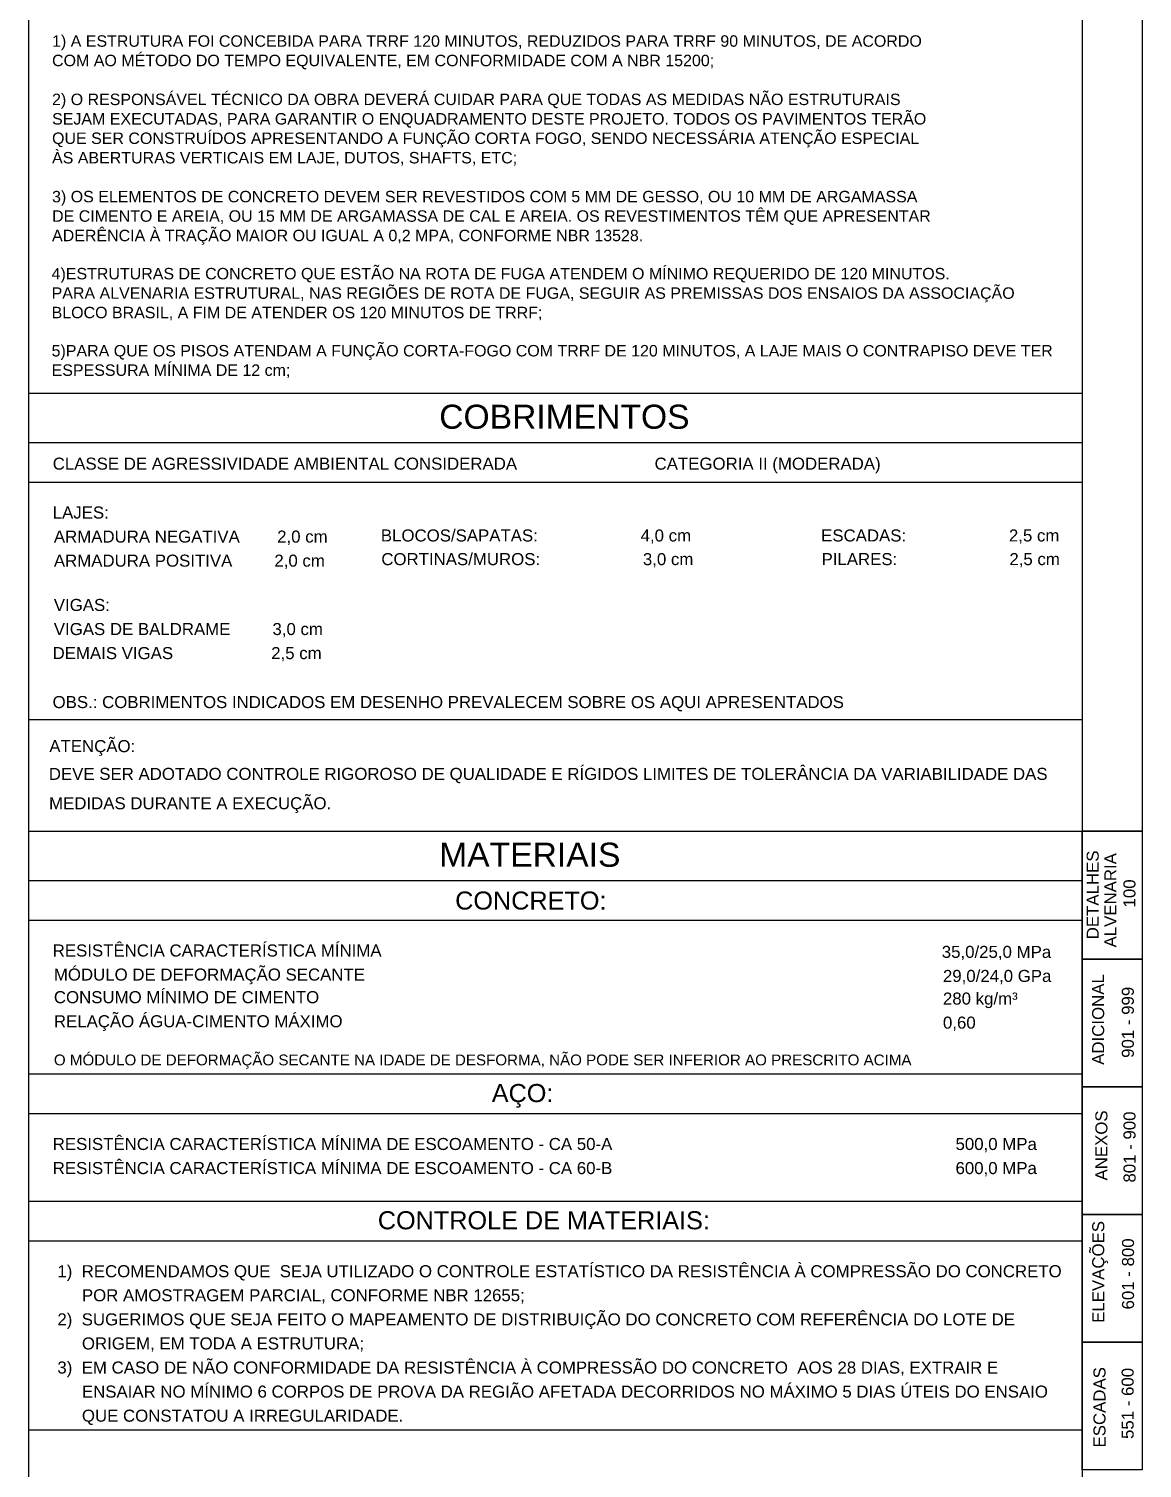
# Model space of a CAD drawing. Extents: x 0 to 119, y 0 to 84.
# Drawn here: x 100.4 to 118.9, y 19.12 to 43.03 of the extents above; entities that cross this region are included whole.
import ezdxf

# ---------------------------------------------------------------- set-up
doc = ezdxf.new("R2010")
doc.units = 0
doc.header["$MEASUREMENT"] = 0
for name, color, linetype in [('10', 252, 'CONTINUOUS'), ('15', 12, 'CONTINUOUS'), ('3', 7, 'CONTINUOUS'), ('40', 7, 'CONTINUOUS'), ('7', 232, 'CONTINUOUS')]:
    doc.layers.add(name, color=color, linetype=linetype)
doc.styles.add('TQS_ARIAL', font='arial.ttf')

msp = doc.modelspace()

# ---------------------------------------------------------------- linework, layer by layer
at = {"layer": '3', "color": 7, "linetype": 'Continuous'}
msp.add_line((100.4, 19.754458), (117.9, 19.754458), dxfattribs=at)
at = {"layer": '40', "linetype": 'Continuous'}
for p, q in [((118.9, 84.099998), (118.9, 29.699798)), ((100.4, 0.999998), (100.4, 83.099999)), ((100.4, 36.975101), (117.9, 36.975101)), ((100.4, 36.975101), (117.9, 36.975101)), ((100.4, 36.975101), (117.9, 36.975101)), ((100.4, 36.155017), (117.9, 36.155017)), ((100.4, 36.155017), (117.9, 36.155017)), ((100.4, 35.496454), (117.9, 35.496454)), ((100.4, 31.551742), (117.9, 31.551742)), ((100.4, 29.699798), (117.9, 29.699798)), ((100.4, 29.699798), (117.9, 29.699798)), ((118.9, 29.699798), (117.9, 29.699798)), ((118.9, 29.699798), (117.9, 29.699798)), ((118.9, 29.705798), (118.9, 27.573)), ((118.9, 29.705798), (118.9, 27.573)), ((118.9, 29.699798), (118.9, 27.573)), ((118.9, 29.699798), (118.9, 27.573)), ((100.4, 28.879715), (117.9, 28.879715)), ((100.4, 28.221151), (117.9, 28.221151)), ((118.9, 27.573), (118.9, 25.452)), ((118.9, 27.573), (118.9, 25.452)), ((118.9, 27.573), (118.9, 25.452)), ((118.9, 27.573), (118.9, 25.452)), ((100.4, 25.665415), (117.9, 25.665415)), ((118.9, 25.452), (118.9, 23.331)), ((118.9, 25.452), (118.9, 23.331)), ((118.9, 25.452), (118.9, 23.331)), ((118.9, 25.452), (118.9, 23.331)), ((100.4, 25.006852), (117.9, 25.006852)), ((100.4, 23.552377), (117.9, 23.552377)), ((118.9, 23.331), (118.9, 21.21)), ((118.9, 23.331), (118.9, 21.21)), ((118.9, 23.331), (118.9, 21.21)), ((118.9, 23.331), (118.9, 21.21)), ((100.4, 22.893813), (117.9, 22.893813)), ((118.9, 21.21), (118.9, 19.089)), ((118.9, 21.21), (118.9, 19.089)), ((118.9, 21.21), (118.9, 19.089)), ((118.9, 21.21), (118.9, 19.089)), ((100.4, 19.754458), (117.9, 19.754458)), ((100.4, 19.754458), (117.9, 19.754458))]:
    msp.add_line(p, q, dxfattribs=at)
for points in [[(117.9, 27.573), (117.9, 29.699798), (118.9, 29.699798), (118.9, 27.573), (117.9, 27.573)], [(117.9, 25.452), (117.9, 27.573), (118.9, 27.573), (118.9, 25.452), (117.9, 25.452)], [(117.9, 23.331), (117.9, 25.452), (118.9, 25.452), (118.9, 23.331), (117.9, 23.331)], [(117.9, 21.21), (117.9, 23.331), (118.9, 23.331), (118.9, 21.21), (117.9, 21.21)], [(117.9, 19.089), (117.9, 21.21), (118.9, 21.21), (118.9, 19.089), (117.9, 19.089)]]:
    msp.add_lwpolyline(points, dxfattribs=at)
at = {"layer": '7', "color": 232, "linetype": 'Continuous'}
msp.add_line((117.9, 83.099998), (117.9, 0.999998), dxfattribs=at)

# ---------------------------------------------------------------- texts
at = {"layer": '10', "color": 252, "linetype": 'Continuous', "style": 'TQS_ARIAL'}
for s, p in [('DETALHES', (118.176786, 27.902142)), ('ALVENARIA', (118.472401, 27.765578)), ('ADICIONAL', (118.26762, 25.816461)), ('ANEXOS', (118.321179, 23.895326)), ('ELEVAÇÕES', (118.268895, 21.530112)), ('ESCADAS', (118.290014, 19.46047))]:
    msp.add_text(s, height=0.2, rotation=90, dxfattribs=at).set_placement(p)
at = {"layer": '15', "color": 12, "linetype": 'Continuous', "style": 'TQS_ARIAL'}
msp.add_text('O MÓDULO DE DEFORMAÇÃO SECANTE NA IDADE DE DESFORMA, NÃO PODE SER INFERIOR AO PRESCRITO ACIMA', height=0.18, dxfattribs=at).set_placement((100.8173, 25.807825))
at = {"layer": '3', "color": 7, "linetype": 'Continuous', "style": 'TQS_ARIAL'}
for s, p in [('1) A ESTRUTURA FOI CONCEBIDA PARA TRRF 120 MINUTOS, REDUZIDOS PARA TRRF 90 MINUTOS, DE ACORDO', (100.786848, 42.727746)), ('COM AO MÉTODO DO TEMPO EQUIVALENTE, EM CONFORMIDADE COM A NBR 15200;', (100.786848, 42.404746)), ('2) O RESPONSÁVEL TÉCNICO DA OBRA DEVERÁ CUIDAR PARA QUE TODAS AS MEDIDAS NÃO ESTRUTURAIS', (100.786848, 41.758746)), ('SEJAM EXECUTADAS, PARA GARANTIR O ENQUADRAMENTO DESTE PROJETO. TODOS OS PAVIMENTOS TERÃO', (100.786848, 41.435746)), ('QUE SER CONSTRUÍDOS APRESENTANDO A FUNÇÃO CORTA FOGO, SENDO NECESSÁRIA ATENÇÃO ESPECIAL', (100.786848, 41.112746)), ('ÀS ABERTURAS VERTICAIS EM LAJE, DUTOS, SHAFTS, ETC;', (100.786848, 40.789746)), ('3) OS ELEMENTOS DE CONCRETO DEVEM SER REVESTIDOS COM 5 MM DE GESSO, OU 10 MM DE ARGAMASSA', (100.786848, 40.143746)), ('DE CIMENTO E AREIA, OU 15 MM DE ARGAMASSA DE CAL E AREIA. OS REVESTIMENTOS TÊM QUE APRESENTAR', (100.786848, 39.820746)), ('ADERÊNCIA À TRAÇÃO MAIOR OU IGUAL A 0,2 MPA, CONFORME NBR 13528.', (100.786848, 39.497746)), ('4)ESTRUTURAS DE CONCRETO QUE ESTÃO NA ROTA DE FUGA ATENDEM O MÍNIMO REQUERIDO DE 120 MINUTOS.', (100.779303, 38.863849)), ('PARA ALVENARIA ESTRUTURAL, NAS REGIÕES DE ROTA DE FUGA, SEGUIR AS PREMISSAS DOS ENSAIOS DA ASSOCIAÇÃO', (100.779303, 38.540849)), ('BLOCO BRASIL, A FIM DE ATENDER OS 120 MINUTOS DE TRRF;', (100.779303, 38.217849)), ('5)PARA QUE OS PISOS ATENDAM A FUNÇÃO CORTA-FOGO COM TRRF DE 120 MINUTOS, A LAJE MAIS O CONTRAPISO DEVE TER', (100.779303, 37.583544)), ('ESPESSURA MÍNIMA DE 12 cm;', (100.779303, 37.260544))]:
    msp.add_text(s, height=0.19, dxfattribs=at).set_placement(p)
at = {"layer": '40', "linetype": 'Continuous', "style": 'TQS_ARIAL'}
for s, height, p in [('COBRIMENTOS', 0.4, (107.219419, 36.382367)), ('CLASSE DE AGRESSIVIDADE AMBIENTAL CONSIDERADA', 0.2, (100.797895, 35.702514)), ('CATEGORIA II (MODERADA)', 0.2, (110.797895, 35.702514)), ('LAJES:', 0.2, (100.797895, 34.891097)), ('ARMADURA NEGATIVA        2,0 cm', 0.2, (100.816998, 34.491197)), ('BLOCOS/SAPATAS:                      4,0 cm', 0.2, (106.250073, 34.509611)), ('ESCADAS:                      2,5 cm', 0.2, (113.564809, 34.509611)), ('ARMADURA POSITIVA         2,0 cm', 0.2, (100.8173, 34.091297)), ('CORTINAS/MUROS:                      3,0 cm', 0.2, (106.257476, 34.116651)), ('PILARES:                        2,5 cm', 0.2, (113.572212, 34.116651)), ('VIGAS:', 0.2, (100.815941, 33.355447)), ('VIGAS DE BALDRAME         3,0 cm', 0.2, (100.816224, 32.955547)), ('DEMAIS VIGAS                     2,5 cm', 0.2, (100.795446, 32.555647)), ('OBS.: COBRIMENTOS INDICADOS EM DESENHO PREVALECEM SOBRE OS AQUI APRESENTADOS', 0.2, (100.795446, 31.742403)), ('ATENÇÃO:', 0.2, (100.741398, 31.010331)), ('DEVE SER ADOTADO CONTROLE RIGOROSO DE QUALIDADE E RÍGIDOS LIMITES DE TOLERÂNCIA DA VARIABILIDADE DAS', 0.2, (100.732785, 30.549318)), ('MEDIDAS DURANTE A EXECUÇÃO.', 0.2, (100.73729, 30.061259)), ('MATERIAIS', 0.4, (107.219419, 29.107064)), ('CONCRETO:', 0.3, (107.48437, 28.395503)), ('RESISTÊNCIA CARACTERÍSTICA MÍNIMA', 0.2, (100.797895, 27.615795)), ('35,0/25,0 MPa', 0.2, (115.569808, 27.592891)), ('MÓDULO DE DEFORMAÇÃO SECANTE', 0.2, (100.816998, 27.215895)), ('29,0/24,0 GPa', 0.2, (115.588912, 27.192991)), ('CONSUMO MÍNIMO DE CIMENTO', 0.2, (100.8173, 26.840414)), ('280 kg/m³', 0.2, (115.589213, 26.81751)), ('RELAÇÃO ÁGUA-CIMENTO MÁXIMO', 0.2, (100.8173, 26.440414)), ('0,60', 0.2, (115.589213, 26.41751)), ('AÇO:', 0.3, (108.092609, 25.197643)), ('RESISTÊNCIA CARACTERÍSTICA MÍNIMA DE ESCOAMENTO - CA 50-A ', 0.2, (100.797895, 24.401495)), ('500,0 MPa', 0.2, (115.797895, 24.401495)), ('RESISTÊNCIA CARACTERÍSTICA MÍNIMA DE ESCOAMENTO - CA 60-B', 0.2, (100.797895, 24.001495)), ('600,0 MPa', 0.2, (115.797895, 24.001495)), ('CONTROLE DE MATERIAIS:', 0.3, (106.199109, 23.084604)), (' 1)  RECOMENDAMOS QUE  SEJA UTILIZADO O CONTROLE ESTATÍSTICO DA RESISTÊNCIA À COMPRESSÃO DO CONCRETO ', 0.2, (100.797895, 22.288457)), ('      POR AMOSTRAGEM PARCIAL, CONFORME NBR 12655;', 0.2, (100.816998, 21.888557)), (' 2)  SUGERIMOS QUE SEJA FEITO O MAPEAMENTO DE DISTRIBUIÇÃO DO CONCRETO COM REFERÊNCIA DO LOTE DE ', 0.2, (100.797895, 21.488457)), ('      ORIGEM, EM TODA A ESTRUTURA;', 0.2, (100.816998, 21.088557)), (' 3)  EM CASO DE NÃO CONFORMIDADE DA RESISTÊNCIA À COMPRESSÃO DO CONCRETO  AOS 28 DIAS, EXTRAIR E', 0.2, (100.797895, 20.688457)), ('      ENSAIAR NO MÍNIMO 6 CORPOS DE PROVA DA REGIÃO AFETADA DECORRIDOS NO MÁXIMO 5 DIAS ÚTEIS DO ENSAIO', 0.2, (100.816998, 20.288557)), ('      QUE CONSTATOU A IRREGULARIDADE.', 0.2, (100.816998, 19.888557))]:
    msp.add_text(s, height=height, dxfattribs=at).set_placement(p)
for s, p in [('100', (118.78712, 28.43067)), ('901 - 999', (118.760765, 25.932206)), ('801 - 900', (118.789062, 23.860754)), ('601 - 800', (118.764047, 21.753411)), ('551 - 600', (118.757886, 19.601724))]:
    msp.add_text(s, height=0.2, rotation=90, dxfattribs=at).set_placement(p)

doc.saveas('drawing.dxf')
